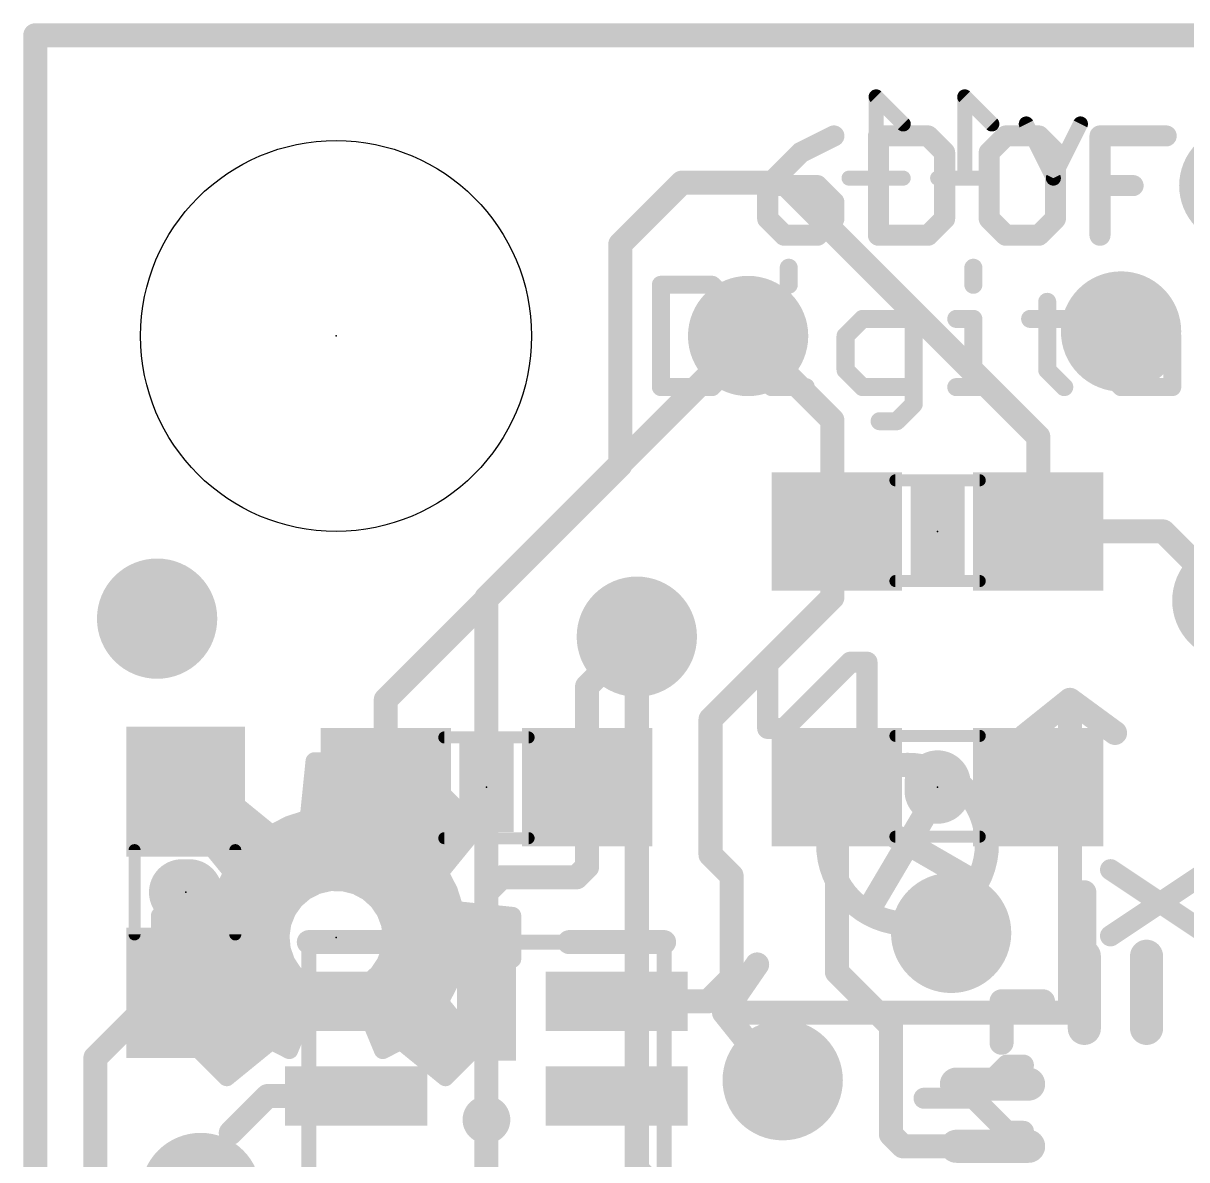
# Model space of a CAD drawing. Extents: x -34 to 74, y -13 to 17.
# Drawn here: x -0.1 to 9.72, y 7.01 to 16.61 of the extents above; entities that cross this region are included whole.
import ezdxf

# ---------------------------------------------------------------- set-up
doc = ezdxf.new("R2010")
doc.units = 0
for name, color, linetype in [('1', 12, 'CONTINUOUS'), ('16', 132, 'CONTINUOUS'), ('18', 110, 'CONTINUOUS'), ('20', 53, 'CONTINUOUS'), ('21', 41, 'CONTINUOUS'), ('22', 40, 'CONTINUOUS'), ('23', 53, 'CONTINUOUS'), ('24', 53, 'CONTINUOUS'), ('51', 53, 'CONTINUOUS')]:
    doc.layers.add(name, color=color, linetype=linetype)

# ---------------------------------------------------------------- blocks, each defined once
blk = doc.blocks.new('RECT')
blk.add_solid([(-0.5, -0.5), (0.5, -0.5), (-0.5, 0.5), (0.5, 0.5)])
blk = doc.blocks.new('PIE')
at = {"const_width": 0.5}
blk.add_lwpolyline([(0, -0.25, 1), (0, 0.25, 1), (0, -0.25)], format="xyb", dxfattribs=at)
blk = doc.blocks.new('RECT142240X44704R100')
at = {"const_width": 0.1397}
blk.add_lwpolyline([(0.3747, 0), (0.3747, 0, 0.4142), (0.3048, 0.0699), (-0.3048, 0.0699, 0.4142), (-0.3747, 0), (-0.3747, 0, 0.4142), (-0.3048, -0.0699), (0.3048, -0.0699, 0.4142)], format="xyb", close=True, dxfattribs=at)
blk.add_solid([(-0.3302, -0.0254), (0.3302, -0.0254), (-0.3302, 0.0254), (0.3302, 0.0254)])
blk = doc.blocks.new('ROUNDV')
at = {"const_width": 0.5}
blk.add_lwpolyline([(0, -0.25, 1), (0, 0.25, 1), (0, -0.25)], format="xyb", dxfattribs=at)

msp = doc.modelspace()

# ---------------------------------------------------------------- linework, layer by layer
at = {"layer": '1', "const_width": 0.2032}
for points in [[(15.24, 16.51), (0, 16.51)], [(0, 16.51), (0, 0)], [(4.9403, 14.7447), (5.461, 15.2654)], [(5.461, 15.2654), (6.3246, 15.2654)], [(6.3246, 15.2654), (8.47, 13.12)], [(4.9403, 12.8778), (4.9403, 14.7447)], [(6.0198, 13.97), (6.731, 13.2588)], [(6.731, 12.319), (6.731, 13.2588)], [(8.47, 12.319), (8.47, 13.12)], [(2.96, 10.8975), (4.9403, 12.8778)], [(6.77, 12.319), (6.731, 12.319)], [(6.731, 12.319), (6.731, 11.7602)], [(8.47, 12.319), (9.525, 12.319)], [(9.525, 12.319), (10.1092, 11.7348)], [(6.731, 11.7602), (5.7023, 10.7315)], [(5.08, 11.43), (4.66, 11.01)], [(4.66, 11.01), (4.66, 10.16)], [(2.96, 10.16), (2.96, 10.8975)], [(5.7023, 9.5885), (5.7023, 10.7315)], [(2.96, 10.16), (2.96, 10.111)], [(4.66, 9.486), (4.66, 10.16)], [(6.77, 10.16), (6.77, 8.597)], [(2.96, 10.111), (1.27, 8.421)], [(5.8801, 9.4107), (5.7023, 9.5885)], [(4.572, 9.398), (4.66, 9.486)], [(3.81, 9.271), (3.937, 9.398)], [(3.937, 9.398), (4.572, 9.398)], [(5.8801, 8.5471), (5.8801, 9.4107)], [(3.81, 8.45), (3.81, 9.271)], [(8.8592, 9.271), (8.763, 9.271)], [(8.8592, 8.4262), (8.8592, 9.271)], [(5.683, 8.35), (5.8801, 8.5471)], [(7.2263, 8.1407), (6.77, 8.597)], [(0.984, 8.35), (0.508, 7.874)], [(0.984, 8.35), (1.27, 8.35)], [(1.27, 8.421), (1.27, 8.35)], [(1.27, 8.35), (2.71, 8.35)], [(4.91, 8.35), (5.683, 8.35)], [(8.89, 8.3954), (8.8592, 8.4262)], [(7.2263, 7.2263), (7.2263, 8.1407)], [(0.508, 7.874), (0.508, 4.35)], [(1.962, 7.55), (1.651, 7.239)], [(2.71, 7.55), (1.962, 7.55)], [(7.3272, 7.1254), (7.2263, 7.2263)], [(8.0838, 7.1254), (7.3272, 7.1254)]]:
    msp.add_lwpolyline(points, dxfattribs=at)
at = {"layer": '1', "const_width": 0.1016}
for points in [[(0, 16.5608, 1), (0, 16.4592)], [(0.0508, 16.51, 1), (-0.0508, 16.51)], [(5.461, 15.3162, 1), (5.461, 15.2146)], [(5.4969, 15.2295, 1), (5.4251, 15.3013)], [(6.3605, 15.3013, 1), (6.2887, 15.2295)], [(6.3246, 15.2146, 1), (6.3246, 15.3162)], [(4.9911, 14.7447, 1), (4.8895, 14.7447)], [(4.9044, 14.7806, 1), (4.9762, 14.7088)], [(6.0557, 14.0059, 1), (5.9839, 13.9341)], [(6.7818, 13.2588, 1), (6.6802, 13.2588)], [(6.6951, 13.2229, 1), (6.7669, 13.2947)], [(8.5208, 13.12, 1), (8.4192, 13.12)], [(8.4341, 13.0841, 1), (8.5059, 13.1559)], [(4.9762, 12.8419, 1), (4.9044, 12.9137)], [(4.8895, 12.8778, 1), (4.9911, 12.8778)], [(6.731, 12.3698, 1), (6.731, 12.2682)], [(6.7818, 12.319, 1), (6.6802, 12.319)], [(6.77, 12.2682, 1), (6.77, 12.3698)], [(8.47, 12.3698, 1), (8.47, 12.2682)], [(9.5609, 12.3549, 1), (9.4891, 12.2831)], [(9.525, 12.2682, 1), (9.525, 12.3698)], [(6.6802, 12.319, 1), (6.7818, 12.319)], [(8.4192, 12.319, 1), (8.5208, 12.319)], [(6.6802, 11.7602, 1), (6.7818, 11.7602)], [(6.7669, 11.7243, 1), (6.6951, 11.7961)], [(5.1159, 11.3941, 1), (5.0441, 11.4659)], [(4.7108, 11.01, 1), (4.6092, 11.01)], [(4.6241, 11.0459, 1), (4.6959, 10.9741)], [(3.0108, 10.8975, 1), (2.9092, 10.8975)], [(2.9241, 10.9334, 1), (2.9959, 10.8616)], [(5.7531, 10.7315, 1), (5.6515, 10.7315)], [(5.6664, 10.7674, 1), (5.7382, 10.6956)], [(3.0108, 10.16, 1), (2.9092, 10.16)], [(4.7108, 10.16, 1), (4.6092, 10.16)], [(6.8208, 10.16, 1), (6.7192, 10.16)], [(2.9092, 10.16, 1), (3.0108, 10.16)], [(2.9092, 10.111, 1), (3.0108, 10.111)], [(2.9959, 10.0751, 1), (2.9241, 10.1469)], [(4.6092, 10.16, 1), (4.7108, 10.16)], [(5.7382, 9.6244, 1), (5.6664, 9.5526)], [(5.6515, 9.5885, 1), (5.7531, 9.5885)], [(4.6092, 9.486, 1), (4.7108, 9.486)], [(4.6959, 9.4501, 1), (4.6241, 9.5219)], [(3.937, 9.4488, 1), (3.937, 9.3472)], [(3.9729, 9.3621, 1), (3.9011, 9.4339)], [(4.5361, 9.4339, 1), (4.6079, 9.3621)], [(4.572, 9.3472, 1), (4.572, 9.4488)], [(5.9309, 9.4107, 1), (5.8293, 9.4107)], [(5.8442, 9.3748, 1), (5.916, 9.4466)], [(3.8608, 9.271, 1), (3.7592, 9.271)], [(3.7741, 9.3069, 1), (3.8459, 9.2351)], [(8.763, 9.3218, 1), (8.763, 9.2202)], [(8.91, 9.271, 1), (8.8084, 9.271)], [(8.8592, 9.2202, 1), (8.8592, 9.3218)], [(5.916, 8.5112, 1), (5.8442, 8.583)], [(6.8059, 8.6329, 1), (6.7341, 8.5611)], [(6.7192, 8.597, 1), (6.8208, 8.597)], [(5.8293, 8.5471, 1), (5.9309, 8.5471)], [(0.984, 8.4008, 1), (0.984, 8.2992)], [(1.0199, 8.3141, 1), (0.9481, 8.3859)], [(1.3208, 8.421, 1), (1.2192, 8.421)], [(1.2341, 8.4569, 1), (1.3059, 8.3851)], [(1.27, 8.4008, 1), (1.27, 8.2992)], [(1.27, 8.2992, 1), (1.27, 8.4008)], [(2.71, 8.2992, 1), (2.71, 8.4008)], [(3.7592, 8.45, 1), (3.8608, 8.45)], [(4.91, 8.4008, 1), (4.91, 8.2992)], [(5.683, 8.2992, 1), (5.683, 8.4008)], [(8.8951, 8.4621, 1), (8.8233, 8.3903)], [(8.8084, 8.4262, 1), (8.91, 8.4262)], [(8.8541, 8.3595, 1), (8.9259, 8.4313)], [(1.2192, 8.35, 1), (1.3208, 8.35)], [(5.6471, 8.3859, 1), (5.7189, 8.3141)], [(7.2771, 8.1407, 1), (7.1755, 8.1407)], [(7.1904, 8.1048, 1), (7.2622, 8.1766)], [(0.5588, 7.874, 1), (0.4572, 7.874)], [(0.4721, 7.9099, 1), (0.5439, 7.8381)], [(1.962, 7.6008, 1), (1.962, 7.4992)], [(1.9979, 7.5141, 1), (1.9261, 7.5859)], [(2.71, 7.4992, 1), (2.71, 7.6008)], [(1.6151, 7.2749, 1), (1.6869, 7.2031)], [(7.2622, 7.2622, 1), (7.1904, 7.1904)], [(7.1755, 7.2263, 1), (7.2771, 7.2263)], [(7.3272, 7.1762, 1), (7.3272, 7.0746)], [(7.2913, 7.0895, 1), (7.3631, 7.1613)], [(8.0838, 7.0746, 1), (8.0838, 7.1762)]]:
    msp.add_lwpolyline(points, format="xyb", dxfattribs=at)
at = {"layer": '16'}
for points, const_width in [([(15.24, 16.51), (0, 16.51)], 0.2032), ([(0, 16.51), (0, 0)], 0.2032), ([(7.3297, 15.7611), (7.1009, 15.9899)], 0.127), ([(7.1009, 15.9899), (7.1009, 15.3035)], 0.127), ([(8.0781, 15.7611), (7.8493, 15.9899)], 0.127), ([(7.8493, 15.9899), (7.8493, 15.3035)], 0.127), ([(8.5977, 15.3035), (8.3689, 15.7611)], 0.127), ([(8.8265, 15.7611), (8.5977, 15.3035)], 0.127), ([(7.3297, 15.3035), (6.8721, 15.3035)], 0.127), ([(8.0781, 15.3035), (7.6205, 15.3035)], 0.127), ([(6.0198, 13.97), (3.81, 11.7602)], 0.2032), ([(3.81, 6.35), (3.81, 11.7602)], 0.2032), ([(5.08, 6.9342), (5.08, 11.43)], 0.2032), ([(5.6642, 6.35), (5.08, 6.9342)], 0.2032)]:
    msp.add_lwpolyline(points, dxfattribs=dict(at, const_width=const_width))
for points, const_width in [([(0, 16.5608, 1), (0, 16.4592)], 0.1016), ([(0.0508, 16.51, 1), (-0.0508, 16.51)], 0.1016), ([(7.1326, 15.9899, 1), (7.0691, 15.9899)], 0.0635), ([(7.1233, 16.0123, 1), (7.0784, 15.9674)], 0.0635), ([(7.881, 15.9899, 1), (7.8175, 15.9899)], 0.0635), ([(7.8717, 16.0123, 1), (7.8268, 15.9674)], 0.0635), ([(8.3973, 15.7753, 1), (8.3405, 15.7469)], 0.0635), ([(8.8549, 15.7469, 1), (8.7981, 15.7753)], 0.0635), ([(7.3072, 15.7386, 1), (7.3521, 15.7835)], 0.0635), ([(8.0556, 15.7386, 1), (8.1005, 15.7835)], 0.0635), ([(6.8721, 15.3353, 1), (6.8721, 15.2718)], 0.0635), ([(7.0691, 15.3035, 1), (7.1326, 15.3035)], 0.0635), ([(7.3297, 15.2718, 1), (7.3297, 15.3353)], 0.0635), ([(7.6205, 15.3353, 1), (7.6205, 15.2718)], 0.0635), ([(7.8175, 15.3035, 1), (7.881, 15.3035)], 0.0635), ([(8.0781, 15.2718, 1), (8.0781, 15.3353)], 0.0635), ([(8.5693, 15.3177, 1), (8.6261, 15.2893)], 0.0635), ([(8.5693, 15.2893, 1), (8.6261, 15.3177)], 0.0635), ([(6.0557, 13.9341, 1), (5.9839, 14.0059)], 0.1016), ([(3.8608, 11.7602, 1), (3.7592, 11.7602)], 0.1016), ([(3.7741, 11.7961, 1), (3.8459, 11.7243)], 0.1016), ([(5.1308, 11.43, 1), (5.0292, 11.43)], 0.1016), ([(5.1159, 6.9701, 1), (5.0441, 6.8983)], 0.1016)]:
    msp.add_lwpolyline(points, format="xyb", dxfattribs=dict(at, const_width=const_width))
at = {"layer": '20', "const_width": 0.2032}
for points in [[(0, 16.51), (0, 0.02)], [(15.24, 16.51), (0, 16.51)]]:
    msp.add_lwpolyline(points, dxfattribs=at)
at = {"layer": '20', "const_width": 0.1016}
for points in [[(0.0508, 16.51, 1), (-0.0508, 16.51)], [(0, 16.5608, 1), (0, 16.4592)]]:
    msp.add_lwpolyline(points, format="xyb", dxfattribs=at)
at = {"layer": '20'}
msp.add_circle((2.54, 13.97), 1.651, dxfattribs=at)
at = {"layer": '21'}
for points, const_width in [([(6.7442, 15.6598), (6.4645, 15.52)], 0.1778), ([(7.1204, 15.6598), (7.1204, 14.8209)], 0.1778), ([(7.5399, 15.6598), (7.1204, 15.6598)], 0.1778), ([(7.6797, 15.52), (7.5399, 15.6598)], 0.1778), ([(8.1958, 15.6598), (8.0559, 15.52)], 0.1778), ([(8.4754, 15.6598), (8.1958, 15.6598)], 0.1778), ([(8.6152, 15.52), (8.4754, 15.6598)], 0.1778), ([(8.9915, 14.8209), (8.9915, 15.6598)], 0.1778), ([(8.9915, 15.6598), (9.5507, 15.6598)], 0.1778), ([(6.4645, 15.52), (6.1849, 15.2404)], 0.1778), ([(7.6797, 14.9607), (7.6797, 15.52)], 0.1778), ([(8.0559, 15.52), (8.0559, 14.9607)], 0.1778), ([(8.6152, 14.9607), (8.6152, 15.52)], 0.1778), ([(6.1849, 15.2404), (6.1849, 14.9607)], 0.1778), ([(6.6044, 15.2404), (6.1849, 15.2404)], 0.1778), ([(6.7442, 15.1005), (6.6044, 15.2404)], 0.1778), ([(8.9915, 15.2404), (9.2711, 15.2404)], 0.1778), ([(6.7442, 14.9607), (6.7442, 15.1005)], 0.1778), ([(6.1849, 14.9607), (6.3247, 14.8209)], 0.1778), ([(6.6044, 14.8209), (6.7442, 14.9607)], 0.1778), ([(7.5399, 14.8209), (7.6797, 14.9607)], 0.1778), ([(8.0559, 14.9607), (8.1958, 14.8209)], 0.1778), ([(8.4754, 14.8209), (8.6152, 14.9607)], 0.1778), ([(6.3247, 14.8209), (6.6044, 14.8209)], 0.1778), ([(7.1204, 14.8209), (7.5399, 14.8209)], 0.1778), ([(8.1958, 14.8209), (8.4754, 14.8209)], 0.1778), ([(6.3628, 14.5466), (6.3628, 14.4025)], 0.1524), ([(7.922, 14.5466), (7.922, 14.4025)], 0.1524), ([(5.2832, 14.4025), (5.2832, 13.5382)], 0.1524), ([(5.7154, 14.4025), (5.2832, 14.4025)], 0.1524), ([(5.8594, 14.2585), (5.7154, 14.4025)], 0.1524), ([(5.8594, 13.6823), (5.8594, 14.2585)], 0.1524), ([(8.5457, 14.2585), (8.5457, 13.6823)], 0.1524), ([(6.2187, 14.1144), (6.3628, 14.1144)], 0.1524), ([(6.3628, 14.1144), (6.3628, 13.5382)], 0.1524), ([(6.9865, 14.1144), (6.8424, 13.9704)], 0.1524), ([(7.4186, 14.1144), (6.9865, 14.1144)], 0.1524), ([(7.4186, 13.3941), (7.4186, 14.1144)], 0.1524), ([(7.7779, 14.1144), (7.922, 14.1144)], 0.1524), ([(7.922, 14.1144), (7.922, 13.5382)], 0.1524), ([(8.4016, 14.1144), (8.6897, 14.1144)], 0.1524), ([(9.1693, 14.1144), (9.4574, 14.1144)], 0.1524), ([(9.4574, 14.1144), (9.6015, 13.9704)], 0.1524), ([(6.8424, 13.9704), (6.8424, 13.6823)], 0.1524), ([(9.6015, 13.9704), (9.6015, 13.5382)], 0.1524), ([(9.0253, 13.6823), (9.1693, 13.8263)], 0.1524), ([(9.1693, 13.8263), (9.6015, 13.8263)], 0.1524), ([(5.7154, 13.5382), (5.8594, 13.6823)], 0.1524), ([(6.8424, 13.6823), (6.9865, 13.5382)], 0.1524), ([(8.5457, 13.6823), (8.6897, 13.5382)], 0.1524), ([(9.1693, 13.5382), (9.0253, 13.6823)], 0.1524), ([(5.2832, 13.5382), (5.7154, 13.5382)], 0.1524), ([(6.2187, 13.5382), (6.5068, 13.5382)], 0.1524), ([(6.9865, 13.5382), (7.4186, 13.5382)], 0.1524), ([(7.7779, 13.5382), (8.066, 13.5382)], 0.1524), ([(9.6015, 13.5382), (9.1693, 13.5382)], 0.1524), ([(7.2746, 13.2501), (7.4186, 13.3941)], 0.1524), ([(7.1305, 13.2501), (7.2746, 13.2501)], 0.1524), ([(7.62, 10.1905), (7.62, 10.1295)], 0.5588), ([(1.2395, 9.271), (1.3005, 9.271)], 0.5588), ([(2.31, 8.85), (3.11, 8.85)], 0.2032), ([(4.51, 8.85), (5.31, 8.85)], 0.2032), ([(8.51, 8.35), (8.16, 8.35)], 0.2032), ([(8.16, 8.35), (8.16, 8)], 0.2032)]:
    msp.add_lwpolyline(points, dxfattribs=dict(at, const_width=const_width))
for points, const_width in [([(6.7641, 15.6201, 1), (6.7243, 15.6996)], 0.0889), ([(7.1649, 15.6598, 1), (7.076, 15.6598)], 0.0889), ([(7.1204, 15.7043, 1), (7.1204, 15.6154)], 0.0889), ([(7.5713, 15.6912, 1), (7.5084, 15.6284)], 0.0889), ([(7.5399, 15.6154, 1), (7.5399, 15.7043)], 0.0889), ([(8.1958, 15.7043, 1), (8.1958, 15.6154)], 0.0889), ([(8.2272, 15.6284, 1), (8.1643, 15.6912)], 0.0889), ([(8.5068, 15.6912, 1), (8.444, 15.6284)], 0.0889), ([(8.4754, 15.6154, 1), (8.4754, 15.7043)], 0.0889), ([(9.0359, 15.6598, 1), (8.947, 15.6598)], 0.0889), ([(8.9915, 15.7043, 1), (8.9915, 15.6154)], 0.0889), ([(9.5507, 15.6154, 1), (9.5507, 15.7043)], 0.0889), ([(6.4447, 15.5598, 1), (6.4844, 15.4802)], 0.0889), ([(6.496, 15.4886, 1), (6.4331, 15.5514)], 0.0889), ([(7.7241, 15.52, 1), (7.6352, 15.52)], 0.0889), ([(7.6483, 15.4886, 1), (7.7111, 15.5514)], 0.0889), ([(8.1004, 15.52, 1), (8.0115, 15.52)], 0.0889), ([(8.0245, 15.5514, 1), (8.0874, 15.4886)], 0.0889), ([(8.6597, 15.52, 1), (8.5708, 15.52)], 0.0889), ([(8.5838, 15.4886, 1), (8.6466, 15.5514)], 0.0889), ([(6.1849, 15.2848, 1), (6.1849, 15.1959)], 0.0889), ([(6.2294, 15.2404, 1), (6.1405, 15.2404)], 0.0889), ([(6.6358, 15.2718, 1), (6.5729, 15.2089)], 0.0889), ([(6.6044, 15.1959, 1), (6.6044, 15.2848)], 0.0889), ([(8.9915, 15.2848, 1), (8.9915, 15.1959)], 0.0889), ([(9.2711, 15.1959, 1), (9.2711, 15.2848)], 0.0889), ([(6.1535, 15.2718, 1), (6.2163, 15.2089)], 0.0889), ([(6.7886, 15.1005, 1), (6.6997, 15.1005)], 0.0889), ([(6.7127, 15.0691, 1), (6.7756, 15.132)], 0.0889), ([(6.2163, 14.9921, 1), (6.1535, 14.9293)], 0.0889), ([(6.7756, 14.9293, 1), (6.7127, 14.9921)], 0.0889), ([(7.7111, 14.9293, 1), (7.6483, 14.9921)], 0.0889), ([(8.0874, 14.9921, 1), (8.0245, 14.9293)], 0.0889), ([(8.6466, 14.9293, 1), (8.5838, 14.9921)], 0.0889), ([(6.1405, 14.9607, 1), (6.2294, 14.9607)], 0.0889), ([(6.6997, 14.9607, 1), (6.7886, 14.9607)], 0.0889), ([(7.6352, 14.9607, 1), (7.7241, 14.9607)], 0.0889), ([(8.0115, 14.9607, 1), (8.1004, 14.9607)], 0.0889), ([(8.5708, 14.9607, 1), (8.6597, 14.9607)], 0.0889), ([(6.3247, 14.8653, 1), (6.3247, 14.7765)], 0.0889), ([(6.2933, 14.7895, 1), (6.3561, 14.8523)], 0.0889), ([(6.5729, 14.8523, 1), (6.6358, 14.7895)], 0.0889), ([(6.6044, 14.7765, 1), (6.6044, 14.8653)], 0.0889), ([(7.076, 14.8209, 1), (7.1649, 14.8209)], 0.0889), ([(7.1204, 14.8653, 1), (7.1204, 14.7765)], 0.0889), ([(7.5084, 14.8523, 1), (7.5713, 14.7895)], 0.0889), ([(7.5399, 14.7765, 1), (7.5399, 14.8653)], 0.0889), ([(8.1958, 14.8653, 1), (8.1958, 14.7765)], 0.0889), ([(8.1643, 14.7895, 1), (8.2272, 14.8523)], 0.0889), ([(8.444, 14.8523, 1), (8.5068, 14.7895)], 0.0889), ([(8.4754, 14.7765, 1), (8.4754, 14.8653)], 0.0889), ([(8.947, 14.8209, 1), (9.0359, 14.8209)], 0.0889), ([(6.4009, 14.5466, 1), (6.3247, 14.5466)], 0.0762), ([(7.9601, 14.5466, 1), (7.8839, 14.5466)], 0.0762), ([(5.3213, 14.4025, 1), (5.2451, 14.4025)], 0.0762), ([(5.2832, 14.4406, 1), (5.2832, 14.3644)], 0.0762), ([(5.7423, 14.4295, 1), (5.6884, 14.3756)], 0.0762), ([(5.7154, 14.3644, 1), (5.7154, 14.4406)], 0.0762), ([(6.3247, 14.4025, 1), (6.4009, 14.4025)], 0.0762), ([(7.8839, 14.4025, 1), (7.9601, 14.4025)], 0.0762), ([(5.8975, 14.2585, 1), (5.8213, 14.2585)], 0.0762), ([(5.8325, 14.2315, 1), (5.8864, 14.2854)], 0.0762), ([(8.5838, 14.2585, 1), (8.5076, 14.2585)], 0.0762), ([(6.2187, 14.1525, 1), (6.2187, 14.0763)], 0.0762), ([(6.4009, 14.1144, 1), (6.3247, 14.1144)], 0.0762), ([(6.3628, 14.0763, 1), (6.3628, 14.1525)], 0.0762), ([(6.9865, 14.1525, 1), (6.9865, 14.0763)], 0.0762), ([(7.0134, 14.0875, 1), (6.9595, 14.1414)], 0.0762), ([(7.4567, 14.1144, 1), (7.3805, 14.1144)], 0.0762), ([(7.4186, 14.0763, 1), (7.4186, 14.1525)], 0.0762), ([(7.7779, 14.1525, 1), (7.7779, 14.0763)], 0.0762), ([(7.9601, 14.1144, 1), (7.8839, 14.1144)], 0.0762), ([(7.922, 14.0763, 1), (7.922, 14.1525)], 0.0762), ([(8.4016, 14.1525, 1), (8.4016, 14.0763)], 0.0762), ([(8.6897, 14.0763, 1), (8.6897, 14.1525)], 0.0762), ([(9.1693, 14.1525, 1), (9.1693, 14.0763)], 0.0762), ([(9.4844, 14.1414, 1), (9.4305, 14.0875)], 0.0762), ([(9.4574, 14.0763, 1), (9.4574, 14.1525)], 0.0762), ([(6.8805, 13.9704, 1), (6.8043, 13.9704)], 0.0762), ([(6.8155, 13.9973, 1), (6.8693, 13.9434)], 0.0762), ([(9.6396, 13.9704, 1), (9.5634, 13.9704)], 0.0762), ([(9.5746, 13.9434, 1), (9.6284, 13.9973)], 0.0762), ([(9.1693, 13.8644, 1), (9.1693, 13.7882)], 0.0762), ([(9.1963, 13.7994, 1), (9.1424, 13.8533)], 0.0762), ([(9.6015, 13.7882, 1), (9.6015, 13.8644)], 0.0762), ([(5.8864, 13.6553, 1), (5.8325, 13.7092)], 0.0762), ([(6.8693, 13.7092, 1), (6.8155, 13.6553)], 0.0762), ([(8.5726, 13.7092, 1), (8.5187, 13.6553)], 0.0762), ([(9.0522, 13.7092, 1), (8.9983, 13.6553)], 0.0762), ([(5.8213, 13.6823, 1), (5.8975, 13.6823)], 0.0762), ([(6.8043, 13.6823, 1), (6.8805, 13.6823)], 0.0762), ([(8.5076, 13.6823, 1), (8.5838, 13.6823)], 0.0762), ([(8.9983, 13.7092, 1), (9.0522, 13.6553)], 0.0762), ([(5.2832, 13.5763, 1), (5.2832, 13.5001)], 0.0762), ([(5.2451, 13.5382, 1), (5.3213, 13.5382)], 0.0762), ([(5.6884, 13.5651, 1), (5.7423, 13.5113)], 0.0762), ([(5.7154, 13.5001, 1), (5.7154, 13.5763)], 0.0762), ([(6.2187, 13.5763, 1), (6.2187, 13.5001)], 0.0762), ([(6.3247, 13.5382, 1), (6.4009, 13.5382)], 0.0762), ([(6.5068, 13.5001, 1), (6.5068, 13.5763)], 0.0762), ([(6.9865, 13.5763, 1), (6.9865, 13.5001)], 0.0762), ([(6.9595, 13.5113, 1), (7.0134, 13.5651)], 0.0762), ([(7.4186, 13.5001, 1), (7.4186, 13.5763)], 0.0762), ([(7.7779, 13.5763, 1), (7.7779, 13.5001)], 0.0762), ([(7.8839, 13.5382, 1), (7.9601, 13.5382)], 0.0762), ([(8.066, 13.5001, 1), (8.066, 13.5763)], 0.0762), ([(8.6628, 13.5113, 1), (8.7166, 13.5651)], 0.0762), ([(9.1693, 13.5763, 1), (9.1693, 13.5001)], 0.0762), ([(9.1424, 13.5113, 1), (9.1963, 13.5651)], 0.0762), ([(9.5634, 13.5382, 1), (9.6396, 13.5382)], 0.0762), ([(9.6015, 13.5001, 1), (9.6015, 13.5763)], 0.0762), ([(7.4456, 13.3672, 1), (7.3917, 13.4211)], 0.0762), ([(7.3805, 13.3941, 1), (7.4567, 13.3941)], 0.0762), ([(7.1305, 13.2882, 1), (7.1305, 13.212)], 0.0762), ([(7.2476, 13.277, 1), (7.3015, 13.2231)], 0.0762), ([(7.2746, 13.212, 1), (7.2746, 13.2882)], 0.0762), ([(7.7597, 10.1905, 1), (7.4803, 10.1905)], 0.2794), ([(7.4803, 10.1295, 1), (7.7597, 10.1295)], 0.2794), ([(1.2395, 9.4107, 1), (1.2395, 9.1313)], 0.2794), ([(1.3005, 9.1313, 1), (1.3005, 9.4107)], 0.2794), ([(2.31, 8.9008, 1), (2.31, 8.7992)], 0.1016), ([(3.11, 8.7992, 1), (3.11, 8.9008)], 0.1016), ([(4.51, 8.9008, 1), (4.51, 8.7992)], 0.1016), ([(5.31, 8.7992, 1), (5.31, 8.9008)], 0.1016), ([(8.16, 8.4008, 1), (8.16, 8.2992)], 0.1016), ([(8.2108, 8.35, 1), (8.1092, 8.35)], 0.1016), ([(8.51, 8.2992, 1), (8.51, 8.4008)], 0.1016), ([(8.1092, 8, 1), (8.2108, 8)], 0.1016), ([(3.81, 7.25, 1), (3.81, 7.45, 1), (3.81, 7.25)], 0.2032)]:
    msp.add_lwpolyline(points, format="xyb", dxfattribs=dict(at, const_width=const_width))
at = {"layer": '22'}
for points, const_width in [([(6.1849, 10.6553), (6.1849, 11.2146)], 0.1778), ([(6.884, 11.2146), (6.3247, 10.6553)], 0.1778), ([(7.0238, 11.2146), (6.884, 11.2146)], 0.1778), ([(7.0238, 10.6553), (7.0238, 11.2146)], 0.1778), ([(8.7376, 10.8966), (8.3566, 10.5918)], 0.2032), ([(8.7376, 8.255), (8.7376, 10.8966)], 0.2032), ([(9.1186, 10.6172), (8.7376, 10.8966)], 0.2032), ([(6.3247, 10.6553), (6.1849, 10.6553)], 0.1778), ([(2.308, 9.8949), (2.3572, 10.3788)], 0.15), ([(2.3543, 10.35), (2.7257, 10.35)], 0.15), ([(2.3572, 10.3788), (2.7228, 10.3788)], 0.15), ([(2.7228, 10.3788), (2.772, 9.8949)], 0.15), ([(7.6962, 10.2362), (7.0358, 9.1186)], 0.2032), ([(2.339, 10.2), (2.741, 10.2)], 0.15), ([(1.358, 9.8135), (1.6165, 10.072)], 0.15), ([(1.5945, 10.05), (1.6435, 10.05)], 0.15), ([(1.6165, 10.072), (1.9935, 9.7646)], 0.15), ([(2.3238, 10.05), (2.7562, 10.05)], 0.15), ([(3.0865, 9.7646), (3.4635, 10.072)], 0.15), ([(3.4365, 10.05), (3.4855, 10.05)], 0.15), ([(3.4635, 10.072), (3.722, 9.8135)], 0.15), ([(7.9502, 9.3472), (6.8072, 10.0076)], 0.2032), ([(1.4445, 9.9), (1.8274, 9.9)], 0.15), ([(2.1453, 9.8428), (2.308, 9.8949)], 0.15), ([(2.3085, 9.9), (2.7715, 9.9)], 0.15), ([(2.772, 9.8949), (2.9347, 9.8428)], 0.15), ([(3.2526, 9.9), (3.6355, 9.9)], 0.15), ([(1.6654, 9.4365), (1.358, 9.8135)], 0.15), ([(1.9935, 9.7646), (2.1453, 9.8428)], 0.15), ([(2.9347, 9.8428), (3.0865, 9.7646)], 0.15), ([(3.722, 9.8135), (3.4146, 9.4365)], 0.15), ([(1.4098, 9.75), (3.6702, 9.75)], 0.15), ([(1.5321, 9.6), (3.5479, 9.6)], 0.15), ([(9.9194, 8.9027), (9.0805, 9.462)], 0.1778), ([(9.9194, 9.462), (9.0805, 8.9027)], 0.1778), ([(1.5872, 9.2847), (1.6654, 9.4365)], 0.15), ([(1.6544, 9.45), (3.4256, 9.45)], 0.15), ([(3.4146, 9.4365), (3.4928, 9.2847)], 0.15), ([(1.5351, 9.122), (1.5872, 9.2847)], 0.15), ([(1.5951, 9.3), (2.3199, 9.3)], 0.15), ([(2.2797, 9.2796), (2.1945, 9.2066)], 0.15), ([(2.3798, 9.3304), (2.2797, 9.2796)], 0.15), ([(2.489, 9.3558), (2.3798, 9.3304)], 0.15), ([(2.6012, 9.3546), (2.489, 9.3558)], 0.15), ([(2.7099, 9.3268), (2.6012, 9.3546)], 0.15), ([(2.8089, 9.2739), (2.7099, 9.3268)], 0.15), ([(2.76, 9.3), (3.4849, 9.3)], 0.15), ([(2.8924, 9.199), (2.8089, 9.2739)], 0.15), ([(3.4928, 9.2847), (3.5449, 9.122)], 0.15), ([(2.1945, 9.2066), (2.1292, 9.1154)], 0.15), ([(2.9558, 9.1064), (2.8924, 9.199)], 0.15), ([(1.0512, 9.0728), (1.5351, 9.122)], 0.15), ([(1.0512, 8.7072), (1.0512, 9.0728)], 0.15), ([(1.5441, 9.15), (2.154, 9.15)], 0.15), ([(2.1292, 9.1154), (2.0873, 9.0113)], 0.15), ([(2.926, 9.15), (3.5359, 9.15)], 0.15), ([(2.9953, 9.0014), (2.9558, 9.1064)], 0.15), ([(3.5449, 9.122), (4.0288, 9.0728)], 0.15), ([(4.0288, 9.0728), (4.0288, 8.7072)], 0.15), ([(1.0512, 9), (2.0857, 9)], 0.15), ([(2.0873, 9.0113), (2.0715, 8.9002)], 0.15), ([(3.0088, 8.89), (2.9953, 9.0014)], 0.15), ([(2.9955, 9), (4.0288, 9)], 0.15), ([(2.0715, 8.9002), (2.0825, 8.7885)], 0.15), ([(2.9959, 8.7806), (3.0088, 8.89)], 0.15), ([(1.0512, 8.85), (2.0764, 8.85)], 0.15), ([(2.0825, 8.7885), (2.1197, 8.6827)], 0.15), ([(2.9577, 8.6772), (2.9959, 8.7806)], 0.15), ([(3.0041, 8.85), (4.0288, 8.85)], 0.15), ([(1.5351, 8.658), (1.0512, 8.7072)], 0.15), ([(1.122, 8.7), (2.1136, 8.7)], 0.15), ([(2.1197, 8.6827), (2.181, 8.5887)], 0.15), ([(2.8965, 8.5855), (2.9577, 8.6772)], 0.15), ([(2.9661, 8.7), (3.958, 8.7)], 0.15), ([(4.0288, 8.7072), (3.5449, 8.658)], 0.15), ([(6.096, 8.6614), (5.8166, 8.255)], 0.2032), ([(1.5872, 8.4953), (1.5351, 8.658)], 0.15), ([(2.181, 8.5887), (2.2628, 8.512)], 0.15), ([(2.8156, 8.5107), (2.8965, 8.5855)], 0.15), ([(3.5449, 8.658), (3.4928, 8.4953)], 0.15), ([(1.5697, 8.55), (2.2222, 8.55)], 0.15), ([(1.6654, 8.3435), (1.5872, 8.4953)], 0.15), ([(2.2628, 8.512), (2.3606, 8.4569)], 0.15), ([(2.7194, 8.4569), (2.8156, 8.5107)], 0.15), ([(2.858, 8.55), (3.5103, 8.55)], 0.15), ([(3.4928, 8.4953), (3.4146, 8.3435)], 0.15), ([(1.6363, 8.4), (2.337, 8.4)], 0.15), ([(2.3606, 8.4569), (2.1453, 7.9372)], 0.15), ([(2.9347, 7.9372), (2.7194, 8.4569)], 0.15), ([(2.743, 8.4), (3.4437, 8.4)], 0.15), ([(1.358, 7.9665), (1.6654, 8.3435)], 0.15), ([(3.4146, 8.3435), (3.722, 7.9665)], 0.15), ([(8.7376, 8.255), (5.8166, 8.255)], 0.2032), ([(5.8166, 8.255), (6.1214, 7.874)], 0.2032), ([(1.5892, 8.25), (2.2749, 8.25)], 0.15), ([(2.8051, 8.25), (3.4908, 8.25)], 0.15), ([(1.4669, 8.1), (2.2127, 8.1)], 0.15), ([(2.8673, 8.1), (3.6131, 8.1)], 0.15), ([(1.9935, 8.0154), (1.6165, 7.708)], 0.15), ([(2.1453, 7.9372), (1.9935, 8.0154)], 0.15), ([(3.0865, 8.0154), (2.9347, 7.9372)], 0.15), ([(3.4635, 7.708), (3.0865, 8.0154)], 0.15), ([(1.6165, 7.708), (1.358, 7.9665)], 0.15), ([(1.3745, 7.95), (1.9133, 7.95)], 0.15), ([(2.1205, 7.95), (2.1506, 7.95)], 0.15), ([(2.9294, 7.95), (2.9596, 7.95)], 0.15), ([(3.1667, 7.95), (3.7055, 7.95)], 0.15), ([(3.722, 7.9665), (3.4635, 7.708)], 0.15), ([(1.5245, 7.8), (1.7293, 7.8)], 0.15), ([(3.3507, 7.8), (3.5555, 7.8)], 0.15), ([(7.9252, 7.5313), (8.2048, 7.811)], 0.1778), ([(8.2048, 7.811), (8.3446, 7.811)], 0.1778), ([(7.9252, 7.5313), (7.5057, 7.5313)], 0.1778), ([(8.2048, 7.2517), (7.9252, 7.5313)], 0.1778), ([(8.3446, 7.2517), (8.2048, 7.2517)], 0.1778)]:
    msp.add_lwpolyline(points, dxfattribs=dict(at, const_width=const_width))
for points, const_width in [([(6.2294, 11.2146, 1), (6.1405, 11.2146)], 0.0889), ([(6.884, 11.259, 1), (6.884, 11.1701)], 0.0889), ([(6.9154, 11.1831, 1), (6.8526, 11.246)], 0.0889), ([(7.0683, 11.2146, 1), (6.9794, 11.2146)], 0.0889), ([(7.0238, 11.1701, 1), (7.0238, 11.259)], 0.0889), ([(8.7884, 10.8966, 1), (8.6868, 10.8966)], 0.1016), ([(8.7676, 10.9376, 1), (8.7076, 10.8556)], 0.1016), ([(8.7693, 10.8569, 1), (8.7059, 10.9363)], 0.1016), ([(6.1849, 10.6997, 1), (6.1849, 10.6109)], 0.0889), ([(6.2933, 10.6867, 1), (6.3561, 10.6239)], 0.0889), ([(6.3247, 10.6109, 1), (6.3247, 10.6997)], 0.0889), ([(6.1405, 10.6553, 1), (6.2294, 10.6553)], 0.0889), ([(6.9794, 10.6553, 1), (7.0683, 10.6553)], 0.0889), ([(8.3249, 10.6315, 1), (8.3883, 10.5521)], 0.1016), ([(9.0886, 10.5762, 1), (9.1486, 10.6582)], 0.1016), ([(2.3543, 10.3875, 1), (2.3543, 10.3125)], 0.075), ([(2.3572, 10.4163, 1), (2.3572, 10.3413)], 0.075), ([(2.3945, 10.375, 1), (2.3199, 10.3826)], 0.075), ([(2.7601, 10.3826, 1), (2.6855, 10.375)], 0.075), ([(2.7228, 10.3413, 1), (2.7228, 10.4163)], 0.075), ([(2.7257, 10.3125, 1), (2.7257, 10.3875)], 0.075), ([(7.366, 9.0069, 1), (7.366, 10.3479, 1), (7.366, 9.0069)], 0.2032), ([(7.7399, 10.2104, 1), (7.6525, 10.262)], 0.1016), ([(2.339, 10.2375, 1), (2.339, 10.1625)], 0.075), ([(2.741, 10.1625, 1), (2.741, 10.2375)], 0.075), ([(1.5945, 10.0875, 1), (1.5945, 10.0125)], 0.075), ([(1.6402, 10.1011, 1), (1.5928, 10.0429)], 0.075), ([(1.643, 10.0455, 1), (1.59, 10.0985)], 0.075), ([(1.6435, 10.0125, 1), (1.6435, 10.0875)], 0.075), ([(2.3238, 10.0875, 1), (2.3238, 10.0125)], 0.075), ([(2.7562, 10.0125, 1), (2.7562, 10.0875)], 0.075), ([(3.4365, 10.0875, 1), (3.4365, 10.0125)], 0.075), ([(3.49, 10.0985, 1), (3.437, 10.0455)], 0.075), ([(3.4872, 10.0429, 1), (3.4398, 10.1011)], 0.075), ([(3.4855, 10.0125, 1), (3.4855, 10.0875)], 0.075), ([(6.8326, 10.0516, 1), (6.7818, 9.9636)], 0.1016), ([(1.4445, 9.9375, 1), (1.4445, 9.8625)], 0.075), ([(1.8274, 9.8625, 1), (1.8274, 9.9375)], 0.075), ([(2.2707, 9.8987, 1), (2.3453, 9.8911)], 0.075), ([(2.3085, 9.9375, 1), (2.3085, 9.8625)], 0.075), ([(2.3194, 9.8592, 1), (2.2966, 9.9306)], 0.075), ([(2.7834, 9.9306, 1), (2.7606, 9.8592)], 0.075), ([(2.7347, 9.8911, 1), (2.8093, 9.8987)], 0.075), ([(2.7715, 9.8625, 1), (2.7715, 9.9375)], 0.075), ([(3.2526, 9.9375, 1), (3.2526, 9.8625)], 0.075), ([(3.6355, 9.8625, 1), (3.6355, 9.9375)], 0.075), ([(1.3871, 9.8372, 1), (1.3289, 9.7898)], 0.075), ([(1.3315, 9.84, 1), (1.3845, 9.787)], 0.075), ([(1.9763, 9.7979, 1), (2.0107, 9.7313)], 0.075), ([(1.9698, 9.7355, 1), (2.0172, 9.7937)], 0.075), ([(2.1339, 9.8785, 1), (2.1568, 9.8071)], 0.075), ([(2.1625, 9.8095, 1), (2.1282, 9.8762)], 0.075), ([(2.9518, 9.8762, 1), (2.9175, 9.8095)], 0.075), ([(2.9232, 9.8071, 1), (2.9461, 9.8785)], 0.075), ([(3.0628, 9.7937, 1), (3.1102, 9.7355)], 0.075), ([(3.0693, 9.7313, 1), (3.1037, 9.7979)], 0.075), ([(3.7511, 9.7898, 1), (3.6929, 9.8372)], 0.075), ([(3.6955, 9.787, 1), (3.7485, 9.84)], 0.075), ([(1.4098, 9.7875, 1), (1.4098, 9.7125)], 0.075), ([(3.6702, 9.7125, 1), (3.6702, 9.7875)], 0.075), ([(1.5321, 9.6375, 1), (1.5321, 9.5625)], 0.075), ([(3.5479, 9.5625, 1), (3.5479, 9.6375)], 0.075), ([(9.1052, 9.499, 1), (9.0558, 9.425)], 0.0889), ([(1.6544, 9.4875, 1), (1.6544, 9.4125)], 0.075), ([(1.6987, 9.4193, 1), (1.6321, 9.4537)], 0.075), ([(1.6363, 9.4128, 1), (1.6945, 9.4602)], 0.075), ([(3.4479, 9.4537, 1), (3.3813, 9.4193)], 0.075), ([(3.3855, 9.4602, 1), (3.4437, 9.4128)], 0.075), ([(3.4256, 9.4125, 1), (3.4256, 9.4875)], 0.075), ([(7.9248, 9.3032, 1), (7.9756, 9.3912)], 0.1016), ([(1.5538, 9.3018, 1), (1.6205, 9.2675)], 0.075), ([(1.6229, 9.2732, 1), (1.5515, 9.2961)], 0.075), ([(1.5951, 9.3375, 1), (1.5951, 9.2625)], 0.075), ([(2.2627, 9.3131, 1), (2.2966, 9.2462)], 0.075), ([(2.3041, 9.2512, 1), (2.2553, 9.3081)], 0.075), ([(2.3199, 9.2625, 1), (2.3199, 9.3375)], 0.075), ([(2.3712, 9.3669, 1), (2.3883, 9.2938)], 0.075), ([(2.3967, 9.2969, 1), (2.3628, 9.3638)], 0.075), ([(2.4894, 9.3933, 1), (2.4886, 9.3183)], 0.075), ([(2.4975, 9.3193, 1), (2.4805, 9.3924)], 0.075), ([(2.6105, 9.3909, 1), (2.5919, 9.3183)], 0.075), ([(2.6008, 9.3171, 1), (2.6016, 9.3921)], 0.075), ([(2.7276, 9.3598, 1), (2.6922, 9.2937)], 0.075), ([(2.7006, 9.2904, 1), (2.7192, 9.3631)], 0.075), ([(2.76, 9.3375, 1), (2.76, 9.2625)], 0.075), ([(2.8339, 9.3018, 1), (2.7839, 9.246)], 0.075), ([(2.7912, 9.2408, 1), (2.8266, 9.307)], 0.075), ([(3.5285, 9.2961, 1), (3.4571, 9.2732)], 0.075), ([(3.4595, 9.2675, 1), (3.5262, 9.3018)], 0.075), ([(3.4849, 9.2625, 1), (3.4849, 9.3375)], 0.075), ([(2.1701, 9.235, 1), (2.2189, 9.1781)], 0.075), ([(2.225, 9.1847, 1), (2.164, 9.2284)], 0.075), ([(2.9234, 9.2202, 1), (2.8615, 9.1778)], 0.075), ([(2.8674, 9.1711, 1), (2.9175, 9.2269)], 0.075), ([(1.0887, 9.0728, 1), (1.0137, 9.0728)], 0.075), ([(1.0474, 9.1101, 1), (1.055, 9.0355)], 0.075), ([(1.4994, 9.1334, 1), (1.5708, 9.1106)], 0.075), ([(1.5441, 9.1875, 1), (1.5441, 9.1125)], 0.075), ([(1.5389, 9.0847, 1), (1.5313, 9.1593)], 0.075), ([(2.0987, 9.1372, 1), (2.1596, 9.0935)], 0.075), ([(2.1639, 9.1014, 1), (2.0944, 9.1294)], 0.075), ([(2.154, 9.1125, 1), (2.154, 9.1875)], 0.075), ([(2.926, 9.1875, 1), (2.926, 9.1125)], 0.075), ([(2.9909, 9.1196, 1), (2.9207, 9.0932)], 0.075), ([(2.9249, 9.0852, 1), (2.9868, 9.1276)], 0.075), ([(3.5487, 9.1593, 1), (3.5411, 9.0847)], 0.075), ([(3.5092, 9.1106, 1), (3.5806, 9.1334)], 0.075), ([(3.5359, 9.1125, 1), (3.5359, 9.1875)], 0.075), ([(4.0663, 9.0728, 1), (3.9913, 9.0728)], 0.075), ([(4.025, 9.0355, 1), (4.0326, 9.1101)], 0.075), ([(6.9921, 9.1444, 1), (7.0795, 9.0928)], 0.1016), ([(1.0512, 9.0375, 1), (1.0512, 8.9625)], 0.075), ([(2.0525, 9.0252, 1), (2.1221, 8.9973)], 0.075), ([(2.1245, 9.006, 1), (2.0502, 9.0166)], 0.075), ([(2.0857, 8.9625, 1), (2.0857, 9.0375)], 0.075), ([(3.0326, 9.0059, 1), (2.9581, 8.9969)], 0.075), ([(2.9955, 9.0375, 1), (2.9955, 8.9625)], 0.075), ([(2.9603, 8.9882, 1), (3.0304, 9.0146)], 0.075), ([(4.0288, 8.9625, 1), (4.0288, 9.0375)], 0.075), ([(2.1088, 8.9038, 1), (2.0341, 8.8965)], 0.075), ([(2.0343, 8.9055, 1), (2.1086, 8.8949)], 0.075), ([(3.046, 8.8856, 1), (2.9716, 8.8944)], 0.075), ([(9.0558, 8.9397, 1), (9.1052, 8.8657)], 0.0889), ([(1.0512, 8.8875, 1), (1.0512, 8.8125)], 0.075), ([(2.1178, 8.801, 1), (2.0471, 8.7761)], 0.075), ([(2.0764, 8.8125, 1), (2.0764, 8.8875)], 0.075), ([(3.031, 8.7676, 1), (2.9607, 8.7935)], 0.075), ([(3.0041, 8.8875, 1), (3.0041, 8.8125)], 0.075), ([(2.9716, 8.8855, 1), (3.046, 8.8945)], 0.075), ([(4.0288, 8.8125, 1), (4.0288, 8.8875)], 0.075), ([(1.055, 8.7445, 1), (1.0474, 8.6699)], 0.075), ([(1.122, 8.7375, 1), (1.122, 8.6625)], 0.075), ([(2.0451, 8.7848, 1), (2.1198, 8.7922)], 0.075), ([(2.1511, 8.7031, 1), (2.0882, 8.6622)], 0.075), ([(2.1136, 8.6625, 1), (2.1136, 8.7375)], 0.075), ([(2.9889, 8.6563, 1), (2.9265, 8.698)], 0.075), ([(2.9661, 8.7375, 1), (2.9661, 8.6625)], 0.075), ([(2.9586, 8.785, 1), (3.0331, 8.7762)], 0.075), ([(3.958, 8.6625, 1), (3.958, 8.7375)], 0.075), ([(4.0326, 8.6699, 1), (4.025, 8.7445)], 0.075), ([(6.1379, 8.6326, 1), (6.0541, 8.6902)], 0.1016), ([(1.0137, 8.7072, 1), (1.0887, 8.7072)], 0.075), ([(1.5708, 8.6694, 1), (1.4994, 8.6466)], 0.075), ([(1.5313, 8.6207, 1), (1.5389, 8.6953)], 0.075), ([(2.0843, 8.6702, 1), (2.155, 8.6951)], 0.075), ([(2.2066, 8.616, 1), (2.1553, 8.5613)], 0.075), ([(2.1495, 8.5682, 1), (2.2124, 8.6092)], 0.075), ([(2.9219, 8.558, 1), (2.871, 8.6131)], 0.075), ([(2.9225, 8.6901, 1), (2.9929, 8.6642)], 0.075), ([(3.5411, 8.6953, 1), (3.5487, 8.6207)], 0.075), ([(3.5806, 8.6466, 1), (3.5092, 8.6694)], 0.075), ([(3.9913, 8.7072, 1), (4.0663, 8.7072)], 0.075), ([(1.5697, 8.5875, 1), (1.5697, 8.5125)], 0.075), ([(1.6205, 8.5125, 1), (1.5538, 8.4782)], 0.075), ([(2.2222, 8.5125, 1), (2.2222, 8.5875)], 0.075), ([(2.2812, 8.5446, 1), (2.2444, 8.4793)], 0.075), ([(2.2372, 8.4846, 1), (2.2885, 8.5393)], 0.075), ([(2.7901, 8.5383, 1), (2.841, 8.4832)], 0.075), ([(2.8339, 8.478, 1), (2.7972, 8.5435)], 0.075), ([(2.858, 8.5875, 1), (2.858, 8.5125)], 0.075), ([(2.8653, 8.6064, 1), (2.9277, 8.5647)], 0.075), ([(3.5262, 8.4782, 1), (3.4595, 8.5125)], 0.075), ([(3.5103, 8.5125, 1), (3.5103, 8.5875)], 0.075), ([(1.5515, 8.4839, 1), (1.6229, 8.5068)], 0.075), ([(1.6363, 8.4375, 1), (1.6363, 8.3625)], 0.075), ([(2.3952, 8.4425, 1), (2.326, 8.4713)], 0.075), ([(2.337, 8.3625, 1), (2.337, 8.4375)], 0.075), ([(2.3422, 8.4242, 1), (2.379, 8.4896)], 0.075), ([(2.754, 8.4713, 1), (2.6848, 8.4425)], 0.075), ([(2.7011, 8.4896, 1), (2.7377, 8.4242)], 0.075), ([(2.743, 8.4375, 1), (2.743, 8.3625)], 0.075), ([(3.4437, 8.3625, 1), (3.4437, 8.4375)], 0.075), ([(3.4571, 8.5068, 1), (3.5285, 8.4839)], 0.075), ([(1.6321, 8.3263, 1), (1.6987, 8.3607)], 0.075), ([(1.6945, 8.3198, 1), (1.6363, 8.3672)], 0.075), ([(3.4437, 8.3672, 1), (3.3855, 8.3198)], 0.075), ([(3.3813, 8.3607, 1), (3.4479, 8.3263)], 0.075), ([(5.8166, 8.3058, 1), (5.8166, 8.2042)], 0.1016), ([(5.8563, 8.2867, 1), (5.7769, 8.2233)], 0.1016), ([(8.7376, 8.2042, 1), (8.7376, 8.3058)], 0.1016), ([(1.5892, 8.2875, 1), (1.5892, 8.2125)], 0.075), ([(2.2749, 8.2125, 1), (2.2749, 8.2875)], 0.075), ([(2.8051, 8.2875, 1), (2.8051, 8.2125)], 0.075), ([(3.4908, 8.2125, 1), (3.4908, 8.2875)], 0.075), ([(5.7747, 8.2838, 1), (5.8585, 8.2262)], 0.1016), ([(8.6868, 8.255, 1), (8.7884, 8.255)], 0.1016), ([(1.4669, 8.1375, 1), (1.4669, 8.0625)], 0.075), ([(2.2127, 8.0625, 1), (2.2127, 8.1375)], 0.075), ([(2.8673, 8.1375, 1), (2.8673, 8.0625)], 0.075), ([(3.6131, 8.0625, 1), (3.6131, 8.1375)], 0.075), ([(2.0107, 8.0487, 1), (1.9763, 7.9821)], 0.075), ([(2.0172, 7.9863, 1), (1.9698, 8.0445)], 0.075), ([(3.1102, 8.0445, 1), (3.0628, 7.9863)], 0.075), ([(3.1037, 7.9821, 1), (3.0693, 8.0487)], 0.075), ([(1.3845, 7.993, 1), (1.3315, 7.94)], 0.075), ([(1.3289, 7.9902, 1), (1.3871, 7.9428)], 0.075), ([(1.3745, 7.9875, 1), (1.3745, 7.9125)], 0.075), ([(1.9133, 7.9125, 1), (1.9133, 7.9875)], 0.075), ([(2.1205, 7.9875, 1), (2.1205, 7.9125)], 0.075), ([(2.1107, 7.9516, 1), (2.1799, 7.9228)], 0.075), ([(2.1281, 7.9039, 1), (2.1625, 7.9705)], 0.075), ([(2.1506, 7.9125, 1), (2.1506, 7.9875)], 0.075), ([(2.9294, 7.9875, 1), (2.9294, 7.9125)], 0.075), ([(2.9175, 7.9705, 1), (2.9519, 7.9039)], 0.075), ([(2.9001, 7.9228, 1), (2.9693, 7.9516)], 0.075), ([(2.9596, 7.9125, 1), (2.9596, 7.9875)], 0.075), ([(3.1667, 7.9875, 1), (3.1667, 7.9125)], 0.075), ([(3.6929, 7.9428, 1), (3.7511, 7.9902)], 0.075), ([(3.7485, 7.94, 1), (3.6955, 7.993)], 0.075), ([(3.7055, 7.9125, 1), (3.7055, 7.9875)], 0.075), ([(1.5245, 7.8375, 1), (1.5245, 7.7625)], 0.075), ([(1.7293, 7.7625, 1), (1.7293, 7.8375)], 0.075), ([(3.3507, 7.8375, 1), (3.3507, 7.7625)], 0.075), ([(3.5555, 7.7625, 1), (3.5555, 7.8375)], 0.075), ([(6.0817, 7.8423, 1), (6.1611, 7.9057)], 0.1016), ([(8.2048, 7.8554, 1), (8.2048, 7.7665)], 0.0889), ([(8.2362, 7.7795, 1), (8.1734, 7.8424)], 0.0889), ([(8.3446, 7.7665, 1), (8.3446, 7.8554)], 0.0889), ([(1.5928, 7.7371, 1), (1.6402, 7.6789)], 0.075), ([(1.59, 7.6815, 1), (1.643, 7.7345)], 0.075), ([(3.437, 7.7345, 1), (3.49, 7.6815)], 0.075), ([(3.4398, 7.6789, 1), (3.4872, 7.7371)], 0.075), ([(7.5057, 7.5758, 1), (7.5057, 7.4869)], 0.0889), ([(7.9566, 7.5628, 1), (7.8937, 7.4999)], 0.0889), ([(7.8937, 7.5628, 1), (7.9566, 7.4999)], 0.0889), ([(7.9252, 7.4869, 1), (7.9252, 7.5758)], 0.0889), ([(8.2048, 7.2962, 1), (8.2048, 7.2073)], 0.0889), ([(8.1734, 7.2203, 1), (8.2362, 7.2831)], 0.0889), ([(8.3446, 7.2073, 1), (8.3446, 7.2962)], 0.0889)]:
    msp.add_lwpolyline(points, format="xyb", dxfattribs=dict(at, const_width=const_width))
at = {"layer": '23'}
for p in [(2.54, 13.97), (7.62, 12.319), (3.81, 10.16), (7.62, 10.16), (1.27, 9.271)]:
    msp.add_point(p, dxfattribs=at)
at = {"layer": '24'}
msp.add_point((2.54, 8.89), dxfattribs=at)
at = {"layer": '51'}
for points, const_width in [([(7.264, 12.751), (7.976, 12.751)], 0.1016), ([(7.264, 11.9), (7.976, 11.9)], 0.1016), ([(4.166, 10.579), (3.454, 10.579)], 0.1016), ([(7.264, 10.592), (7.976, 10.592)], 0.1016), ([(4.166, 9.728), (3.454, 9.728)], 0.1016), ([(7.264, 9.741), (7.976, 9.741)], 0.1016), ([(0.838, 8.915), (0.838, 9.627)], 0.1016), ([(1.689, 8.915), (1.689, 9.627)], 0.1016), ([(2.31, 8.85), (2.31, 3.85)], 0.127), ([(5.31, 8.85), (2.31, 8.85)], 0.127), ([(5.31, 3.85), (5.31, 8.85)], 0.127)]:
    msp.add_lwpolyline(points, dxfattribs=dict(at, const_width=const_width))
for points, const_width in [([(7.264, 12.7764, 1), (7.264, 12.7256)], 0.0508), ([(7.976, 12.7256, 1), (7.976, 12.7764)], 0.0508), ([(7.264, 11.9254, 1), (7.264, 11.8746)], 0.0508), ([(7.976, 11.8746, 1), (7.976, 11.9254)], 0.0508), ([(3.454, 10.6044, 1), (3.454, 10.5536)], 0.0508), ([(4.166, 10.5536, 1), (4.166, 10.6044)], 0.0508), ([(7.264, 10.6174, 1), (7.264, 10.5666)], 0.0508), ([(7.976, 10.5666, 1), (7.976, 10.6174)], 0.0508), ([(3.454, 9.7534, 1), (3.454, 9.7026)], 0.0508), ([(4.166, 9.7026, 1), (4.166, 9.7534)], 0.0508), ([(7.264, 9.7664, 1), (7.264, 9.7156)], 0.0508), ([(7.976, 9.7156, 1), (7.976, 9.7664)], 0.0508), ([(0.8634, 9.627, 1), (0.8126, 9.627)], 0.0508), ([(1.7144, 9.627, 1), (1.6636, 9.627)], 0.0508), ([(0.8126, 8.915, 1), (0.8634, 8.915)], 0.0508), ([(1.6636, 8.915, 1), (1.7144, 8.915)], 0.0508), ([(2.3418, 8.85, 1), (2.2782, 8.85)], 0.0635), ([(2.31, 8.8818, 1), (2.31, 8.8182)], 0.0635), ([(5.3418, 8.85, 1), (5.2783, 8.85)], 0.0635), ([(5.31, 8.8182, 1), (5.31, 8.8818)], 0.0635)]:
    msp.add_lwpolyline(points, format="xyb", dxfattribs=dict(at, const_width=const_width))

# ---------------------------------------------------------------- block references
at = {"layer": '1'}
for name, p in [('PIE', (10.16, 15.24)), ('RECT142240X44704R100', (8.0838, 7.6508)), ('RECT142240X44704R100', (8.0838, 7.1254))]:
    msp.add_blockref(name, p, dxfattribs=at)
at = {"layer": '1', "xscale": 1.1}
for p in [(6.77, 12.319), (8.47, 12.319), (6.77, 10.16), (8.47, 10.16)]:
    msp.add_blockref('RECT', p, dxfattribs=at)
for p, rotation in [((1.27, 10.121), 90), ((2.96, 10.16), 180), ((4.66, 10.16), 180), ((1.27, 8.421), 90)]:
    msp.add_blockref('RECT', p, dxfattribs=dict(at, rotation=rotation))
at = {"layer": '1', "xscale": 0.5, "yscale": 1.2}
for p, rotation in [((3.81, 8.45), 180), ((2.71, 8.35), 90), ((4.91, 8.35), 90), ((2.71, 7.55), 270), ((4.91, 7.55), 90)]:
    msp.add_blockref('RECT', p, dxfattribs=dict(at, rotation=rotation))
at = {"layer": '1', "rotation": 90}
for p in [(8.8592, 8.4262), (9.3846, 8.4262)]:
    msp.add_blockref('RECT142240X44704R100', p, dxfattribs=at)
at = {"layer": '18', "xscale": 1.016, "yscale": 1.016}
for p in [(6.0198, 13.97), (6.0198, 13.97), (9.1694, 14.0081), (9.1694, 14.0081), (10.1092, 11.7348), (10.1092, 11.7348), (1.0287, 11.5824), (1.0287, 11.5824), (5.08, 11.43), (5.08, 11.43), (7.7343, 8.9281), (7.7343, 8.9281), (6.3119, 7.6835), (6.3119, 7.6835), (1.397, 6.731), (1.397, 6.731)]:
    msp.add_blockref('ROUNDV', p, dxfattribs=at)
at = {"layer": '21', "xscale": 0.4572, "yscale": 0.762}
msp.add_blockref('RECT', (7.62, 12.319), dxfattribs=at)
at = {"layer": '21', "xscale": 0.4572, "yscale": 0.762, "rotation": 180}
msp.add_blockref('RECT', (3.81, 10.16), dxfattribs=at)
at = {"layer": '51', "xscale": 0.5001, "yscale": 0.95}
for p in [(7.0319, 12.3241), (8.2003, 12.3241), (7.0319, 10.1651), (8.2003, 10.1651)]:
    msp.add_blockref('RECT', p, dxfattribs=at)
for p, rotation in [((3.2298, 10.1549), 180), ((4.3982, 10.1549), 180), ((1.2649, 9.8513), 90), ((1.2649, 8.6829), 90)]:
    msp.add_blockref('RECT', p, dxfattribs=dict(at, rotation=rotation))

doc.saveas('drawing.dxf')
